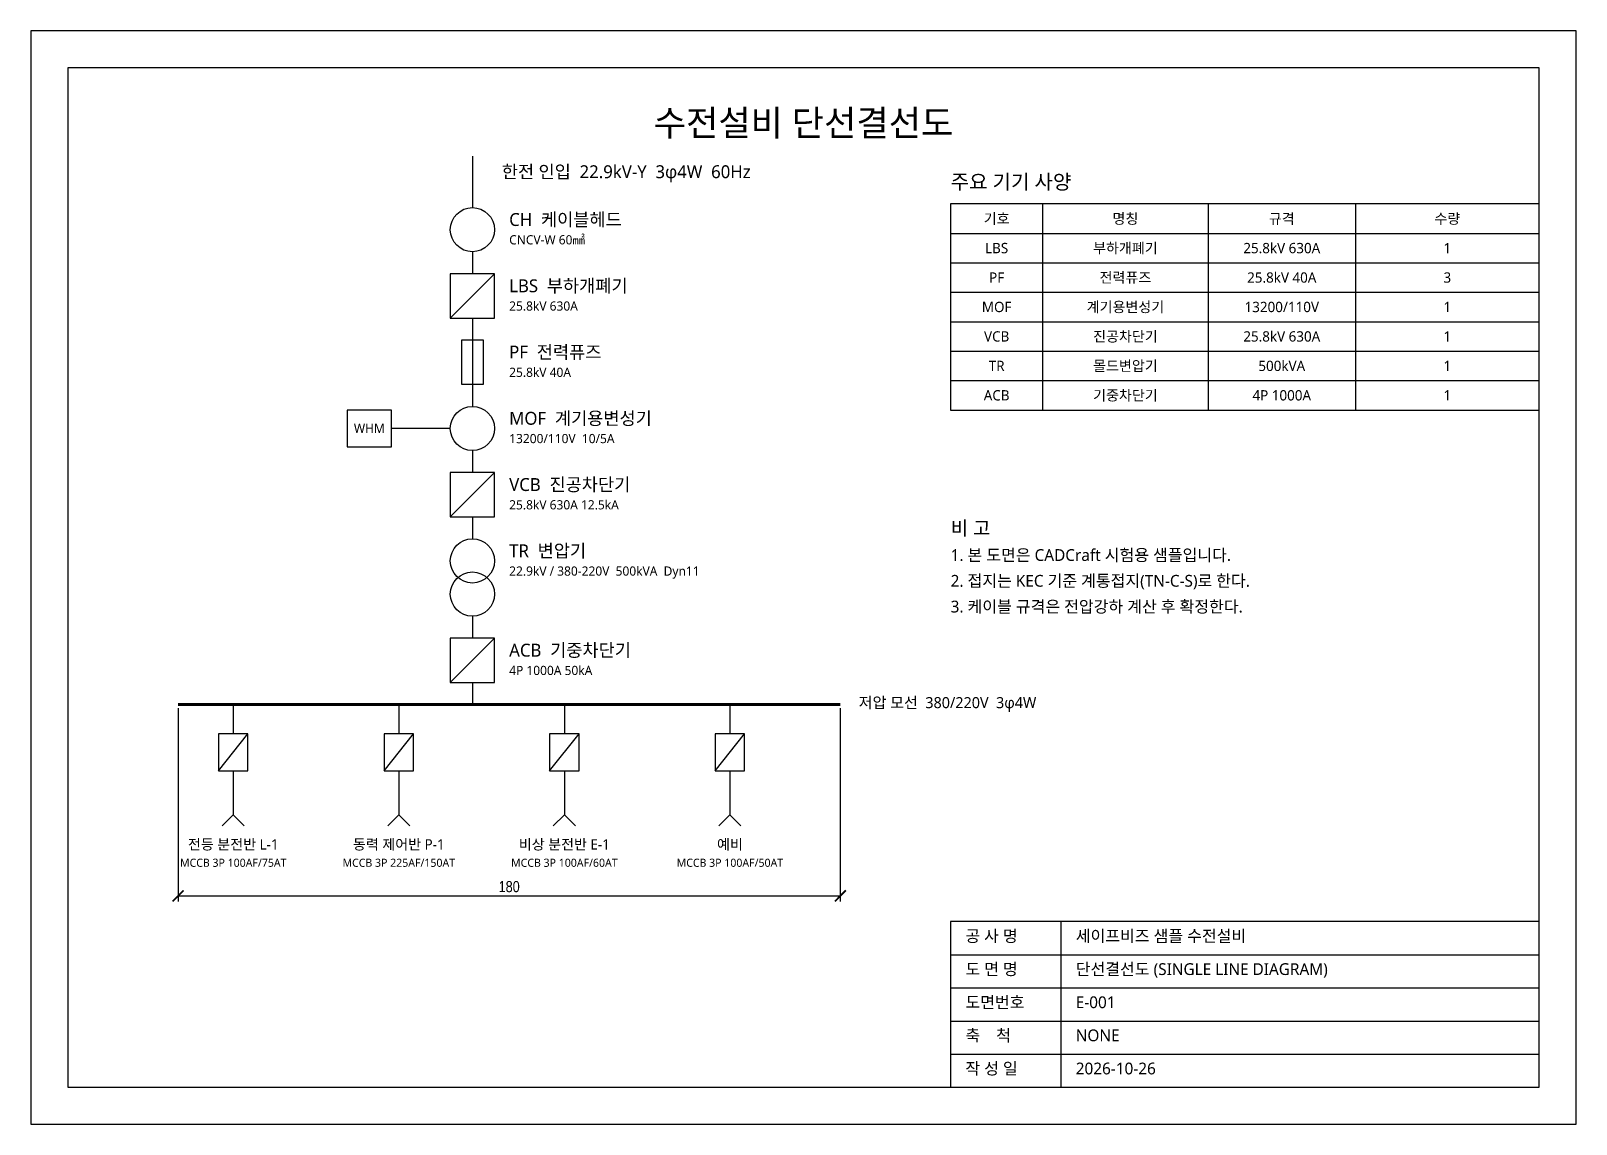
# Model space of a CAD drawing. Header units: millimetres. Extents: x 0 to 420, y 0 to 297.
import ezdxf
from ezdxf.enums import TextEntityAlignment as Align

# ---------------------------------------------------------------- set-up
doc = ezdxf.new("R2010")
doc.units = ezdxf.units.MM
for name, color, linetype in [('글자', 7, 'Continuous'), ('기기', 2, 'Continuous'), ('외곽', 7, 'Continuous'), ('전력선', 1, 'Continuous'), ('치수', 3, 'Continuous'), ('표', 8, 'Continuous')]:
    doc.layers.add(name, color=color, linetype=linetype)
doc.styles.add('OpenSansCondensed-Light', font='OpenSansCondensed-Light.ttf')
doc.styles.add('한글', font='malgun.ttf')
doc.dimstyles.new('EZDXF', dxfattribs={"dimtxt": 0.25, "dimasz": 0.175, "dimexe": 0.375, "dimexo": 0.125, "dimgap": 0.1, "dimtad": 1, "dimlfac": 100, "dimzin": 12, "dimdsep": 46, "dimtxsty": 'OpenSansCondensed-Light', "dimblk": 'ARCHTICK', "dimcen": 2.5, "dimazin": 3, "dimtfac": 0.5, "dimtmove": 2, "dimatfit": 3})

# ---------------------------------------------------------------- blocks, each defined once
blk = doc.blocks.new('_ARCHTICK')
at = {"color": 0, "linetype": 'BYBLOCK', "const_width": 0.15}
blk.add_lwpolyline([(-0.5, -0.5), (0.5, 0.5)], dxfattribs=at)

msp = doc.modelspace()

# ---------------------------------------------------------------- linework, layer by layer
at = {"layer": '기기'}
for p, q in [((114, 219), (126, 231)), ((120, 213), (120, 201)), ((114, 189), (98, 189)), ((114, 165), (126, 177)), ((114, 120), (126, 132)), ((51, 96), (59, 106)), ((96, 96), (104, 106)), ((141, 96), (149, 106)), ((186, 96), (194, 106))]:
    msp.add_line(p, q, dxfattribs=at)
for points in [[(114, 219), (126, 219), (126, 231), (114, 231)], [(117, 201), (123, 201), (123, 213), (117, 213)], [(86, 184), (98, 184), (98, 194), (86, 194)], [(114, 165), (126, 165), (126, 177), (114, 177)], [(114, 120), (126, 120), (126, 132), (114, 132)], [(51, 96), (59, 96), (59, 106), (51, 106)], [(96, 96), (104, 96), (104, 106), (96, 106)], [(141, 96), (149, 96), (149, 106), (141, 106)], [(186, 96), (194, 96), (194, 106), (186, 106)]]:
    msp.add_lwpolyline(points, close=True, dxfattribs=at)
for centre in [(120, 243), (120, 189), (120, 153), (120, 144)]:
    msp.add_circle(centre, 6, dxfattribs=at)
at = {"layer": '외곽'}
for p, q in [((280, 10), (280, 55)), ((250, 46), (410, 46)), ((250, 37), (410, 37)), ((250, 28), (410, 28)), ((250, 19), (410, 19))]:
    msp.add_line(p, q, dxfattribs=at)
for points in [[(0, 0), (420, 0), (420, 297), (0, 297)], [(10, 10), (410, 10), (410, 287), (10, 287)], [(250, 10), (410, 10), (410, 55), (250, 55)]]:
    msp.add_lwpolyline(points, close=True, dxfattribs=at)
at = {"layer": '전력선'}
for p, q in [((120, 263), (120, 249)), ((120, 237), (120, 231)), ((120, 219), (120, 213)), ((120, 201), (120, 195)), ((120, 183), (120, 177)), ((120, 165), (120, 159)), ((120, 138), (120, 132)), ((120, 120), (120, 114)), ((55, 114), (55, 106)), ((100, 114), (100, 106)), ((145, 114), (145, 106)), ((190, 114), (190, 106)), ((55, 96), (55, 84)), ((100, 96), (100, 84)), ((145, 96), (145, 84)), ((190, 96), (190, 84)), ((52, 81), (55, 84)), ((58, 81), (55, 84)), ((97, 81), (100, 84)), ((103, 81), (100, 84)), ((142, 81), (145, 84)), ((148, 81), (145, 84)), ((187, 81), (190, 84)), ((193, 81), (190, 84))]:
    msp.add_line(p, q, dxfattribs=at)
at = {"layer": '전력선', "lineweight": 70}
msp.add_line((40, 114), (220, 114), dxfattribs=at)
at = {"layer": '표'}
for p, q in [((275, 250), (275, 194)), ((320, 250), (320, 194)), ((360, 250), (360, 194)), ((250, 242), (410, 242)), ((250, 234), (410, 234)), ((250, 226), (410, 226)), ((250, 218), (410, 218)), ((250, 210), (410, 210)), ((250, 202), (410, 202))]:
    msp.add_line(p, q, dxfattribs=at)
msp.add_lwpolyline([(250, 194), (410, 194), (410, 250), (250, 250)], close=True, dxfattribs=at)

# ---------------------------------------------------------------- texts
at = {"layer": '글자', "style": '한글'}
for s, height, p in [('수전설비 단선결선도', 7, (210, 272)), ('기호', 2.8, (262.5, 246)), ('명칭', 2.8, (297.5, 246)), ('규격', 2.8, (340, 246)), ('수량', 2.8, (385, 246)), ('LBS', 2.8, (262.5, 238)), ('부하개폐기', 2.8, (297.5, 238)), ('25.8kV 630A', 2.8, (340, 238)), ('1', 2.8, (385, 238)), ('PF', 2.8, (262.5, 230)), ('전력퓨즈', 2.8, (297.5, 230)), ('25.8kV 40A', 2.8, (340, 230)), ('3', 2.8, (385, 230)), ('MOF', 2.8, (262.5, 222)), ('계기용변성기', 2.8, (297.5, 222)), ('13200/110V', 2.8, (340, 222)), ('1', 2.8, (385, 222)), ('VCB', 2.8, (262.5, 214)), ('진공차단기', 2.8, (297.5, 214)), ('25.8kV 630A', 2.8, (340, 214)), ('1', 2.8, (385, 214)), ('TR', 2.8, (262.5, 206)), ('몰드변압기', 2.8, (297.5, 206)), ('500kVA', 2.8, (340, 206)), ('1', 2.8, (385, 206)), ('ACB', 2.8, (262.5, 198)), ('기중차단기', 2.8, (297.5, 198)), ('4P 1000A', 2.8, (340, 198)), ('1', 2.8, (385, 198)), ('WHM', 2.5, (92, 189)), ('전등 분전반 L-1', 2.8, (55, 76)), ('동력 제어반 P-1', 2.8, (100, 76)), ('비상 분전반 E-1', 2.8, (145, 76)), ('예비', 2.8, (190, 76)), ('MCCB 3P 100AF/75AT', 2.2, (55, 71)), ('MCCB 3P 225AF/150AT', 2.2, (100, 71)), ('MCCB 3P 100AF/60AT', 2.2, (145, 71)), ('MCCB 3P 100AF/50AT', 2.2, (190, 71))]:
    msp.add_text(s, height=height, dxfattribs=at).set_placement(p, align=Align.MIDDLE_CENTER)
for s, height, p in [('한전 인입  22.9kV-Y  3φ4W  60Hz', 3.5, (128, 257)), ('주요 기기 사양', 4, (250, 254)), ('CH  케이블헤드', 3.5, (130, 244)), ('CNCV-W 60㎟', 2.5, (130, 239)), ('LBS  부하개폐기', 3.5, (130, 226)), ('25.8kV 630A', 2.5, (130, 221)), ('PF  전력퓨즈', 3.5, (130, 208)), ('25.8kV 40A', 2.5, (130, 203)), ('MOF  계기용변성기', 3.5, (130, 190)), ('13200/110V  10/5A', 2.5, (130, 185)), ('VCB  진공차단기', 3.5, (130, 172)), ('25.8kV 630A 12.5kA', 2.5, (130, 167)), ('비 고', 3.8, (250, 160)), ('TR  변압기', 3.5, (130, 154)), ('1. 본 도면은 CADCraft 시험용 샘플입니다.', 3.2, (250, 153)), ('22.9kV / 380-220V  500kVA  Dyn11', 2.5, (130, 149)), ('2. 접지는 KEC 기준 계통접지(TN-C-S)로 한다.', 3.2, (250, 146)), ('3. 케이블 규격은 전압강하 계산 후 확정한다.', 3.2, (250, 139)), ('ACB  기중차단기', 3.5, (130, 127)), ('4P 1000A 50kA', 2.5, (130, 122)), ('저압 모선  380/220V  3φ4W', 3, (225, 113)), ('공 사 명', 3.2, (254, 49.5)), ('세이프비즈 샘플 수전설비', 3.2, (284, 49.5)), ('도 면 명', 3.2, (254, 40.5)), ('단선결선도 (SINGLE LINE DIAGRAM)', 3.2, (284, 40.5)), ('도면번호', 3.2, (254, 31.5)), ('E-001', 3.2, (284, 31.5)), ('축    척', 3.2, (254, 22.5)), ('NONE', 3.2, (284, 22.5)), ('작 성 일', 3.2, (254, 13.5)), ('2026-10-26', 3.2, (284, 13.5))]:
    msp.add_text(s, height=height, dxfattribs=at).set_placement(p)

# ---------------------------------------------------------------- dimensions: what is measured, and where the dimension line sits
at = {"layer": '치수'}
msp.add_linear_dim(base=(40, 62), p1=(40, 114), p2=(220, 114), dimstyle='EZDXF', override={"dimtxt": 3, "dimasz": 3, "dimexe": 1.5, "dimexo": 1, "dimgap": 1, "dimlfac": 1}, dxfattribs=at).render()

doc.saveas('drawing.dxf')
